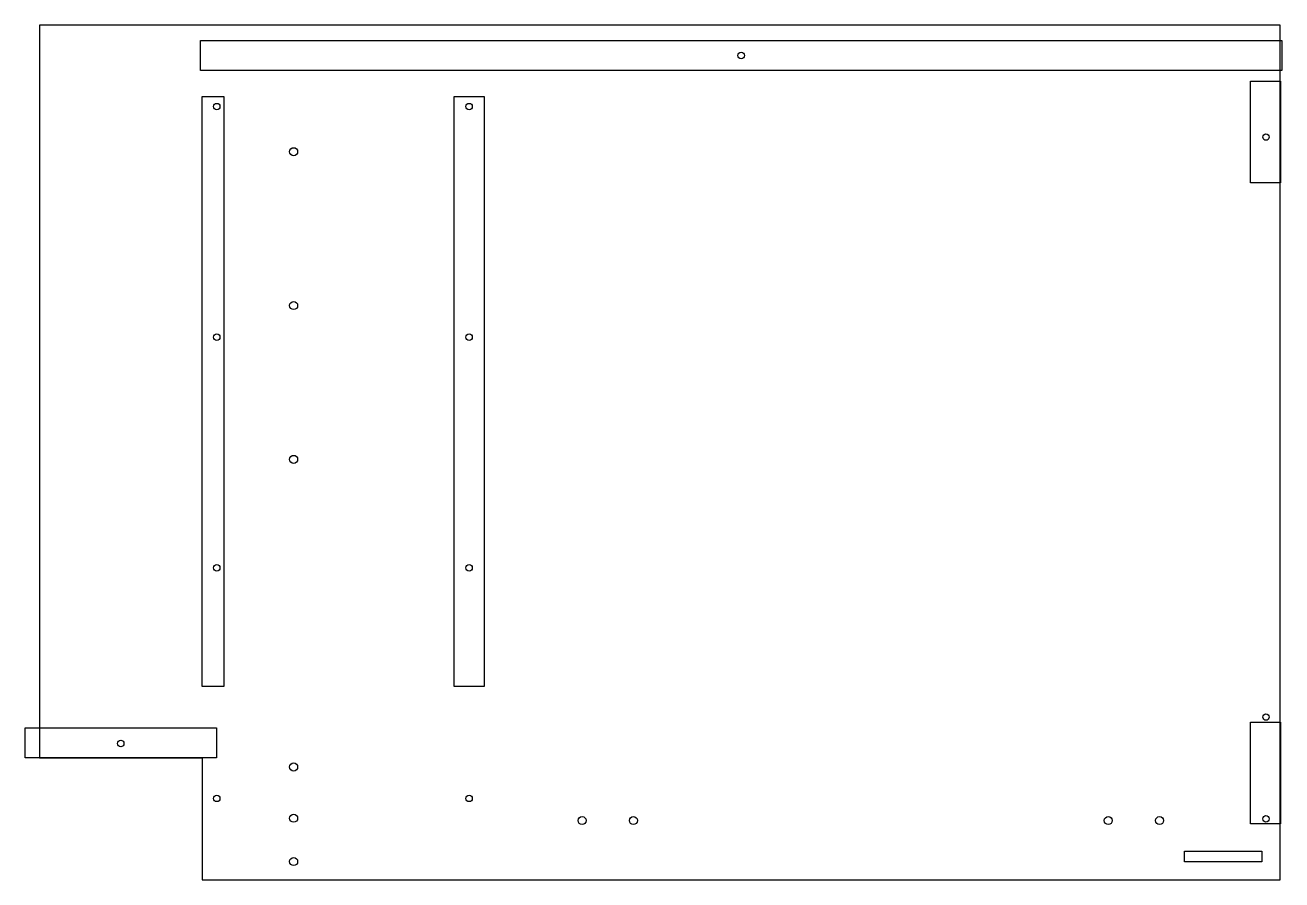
# Model space of a CAD drawing. Extents: x -0.3 to 30.5, y 0 to 21.
import ezdxf

# ---------------------------------------------------------------- set-up
doc = ezdxf.new("R2010")
doc.units = 0
for name, color, linetype in [('BLOCKDRILLPILOT', 6, 'CONTINUOUS'), ('BLOCKDRILLSYSTEM', 6, 'CONTINUOUS'), ('DadoBack', 6, 'CONTINUOUS'), ('GROOVE25', 6, 'CONTINUOUS'), ('PartCut', 1, 'CONTINUOUS')]:
    doc.layers.add(name, color=color, linetype=linetype)

msp = doc.modelspace()

# ---------------------------------------------------------------- linework, layer by layer
at = {"layer": 'BLOCKDRILLPILOT'}
for centre in [(17.25, 20.255), (4.36, 19.00001), (10.5625, 19.00001), (30.15, 18.25), (4.36, 13.33334), (10.5625, 13.33334), (4.36, 7.66667), (10.5625, 7.66667), (30.15, 4), (2, 3.35), (4.36, 2), (10.5625, 2), (30.15, 1.5)]:
    msp.add_circle(centre, 0.07874, dxfattribs=at)
at = {"layer": 'BLOCKDRILLSYSTEM'}
for centre in [(6.25, 17.89095), (6.25, 14.11142), (6.25, 10.33189), (6.25, 2.77284), (6.25, 1.51299), (13.34154, 1.457), (14.60138, 1.457), (26.27362, 1.457), (27.53346, 1.457), (6.25, 0.45)]:
    msp.add_circle(centre, 0.09843, dxfattribs=at)
at = {"layer": 'DadoBack'}
for points in [[(30.54, 20.625), (30.54, 19.885), (3.96, 19.885), (3.96, 20.625)], [(29.765, 19.625), (30.505, 19.625), (30.505, 17.125), (29.765, 17.125)], [(4, 19.25), (4.53, 19.25), (4.53, 4.75), (4, 4.75)], [(10.1925, 19.25), (10.9325, 19.25), (10.9325, 4.75), (10.1925, 4.75)], [(4.35, 3.735), (4.35, 2.995), (-0.35, 2.995), (-0.35, 3.735)], [(29.765, 3.875), (30.505, 3.875), (30.505, 1.375), (29.765, 1.375)]]:
    msp.add_lwpolyline(points, close=True, dxfattribs=at)
at = {"layer": 'GROOVE25'}
msp.add_lwpolyline([(30.05, 0.705), (30.05, 0.445), (28.15, 0.445), (28.15, 0.705)], close=True, dxfattribs=at)
at = {"layer": 'PartCut'}
msp.add_lwpolyline([(0, 3), (4, 3), (4, 0), (30.5, 0), (30.5, 21), (0, 21)], close=True, dxfattribs=at)

doc.saveas('drawing.dxf')
